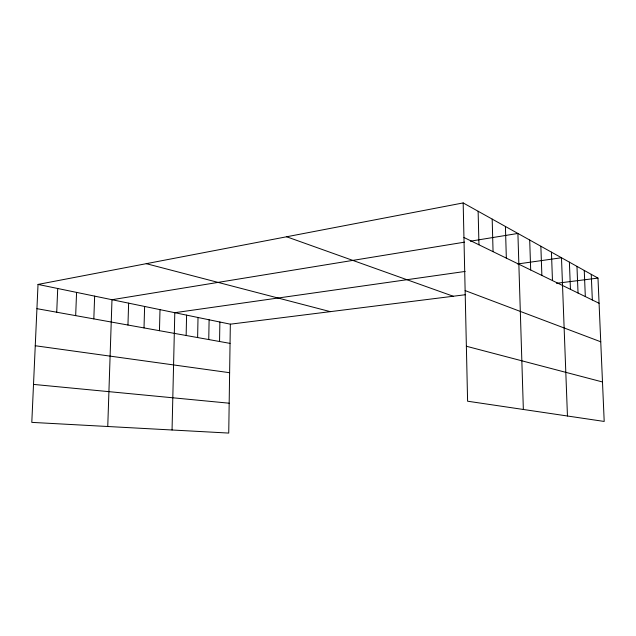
<?xml version="1.0" encoding="UTF-8"?>
<svg xmlns="http://www.w3.org/2000/svg" width="636" height="636" viewBox="0 0 636 636"><rect width="100%" height="100%" fill="white"/><g stroke="black" fill="none" stroke-linecap="round" stroke-linejoin="round"><path stroke-width="0.95" d="M38.025 284.427L230.335 324.177L228.737 433.076L31.8 422.376L38.025 284.427L463.175 202.924L597.983 278.099L604.2 421.445L467.595 401.213L463.175 202.924M219.555 341.492L219.873 322.015M208.751 339.552L209.109 319.789M197.621 337.549L198.019 317.491M186.149 335.49L186.587 315.13M172.054 430L174.797 312.697L465.155 271.437M159.461 330.688L160.002 309.637M144.014 327.914L144.618 306.457M127.955 325.028L128.631 303.149M107.754 426.502L111.984 299.715L464.582 242.149M93.826 318.89L94.645 296.13M75.668 315.631L76.574 292.393M56.723 312.22L57.717 288.498M470.409 241.195L517.903 233.444L523.348 409.473M517.688 263.972L561.485 257.747L567.455 416M230.335 324.177L465.56 294.699M556.46 283.306L597.983 278.099M33.509 384.406L229.175 403.2M35.258 345.745L229.62 372.704M36.928 308.667L230.049 343.384M146.256 263.678L330.315 311.648M466.371 346.246L602.491 381.966M286.605 236.767L453.222 296.241M465.131 290.588L600.75 341.786M463.946 237.49L599.072 303.269M591.249 274.347L592.339 299.993M584.253 270.443L585.327 296.583M576.971 266.381L578.037 293.029M569.387 262.151L570.444 289.332M551.444 252.15L552.469 280.587M540.862 246.251L541.872 275.42M529.701 240.026L530.686 269.974M505.421 226.48L506.336 258.121M492.185 219.102L493.059 251.657M478.129 211.263L478.956 244.796"/></g></svg>
